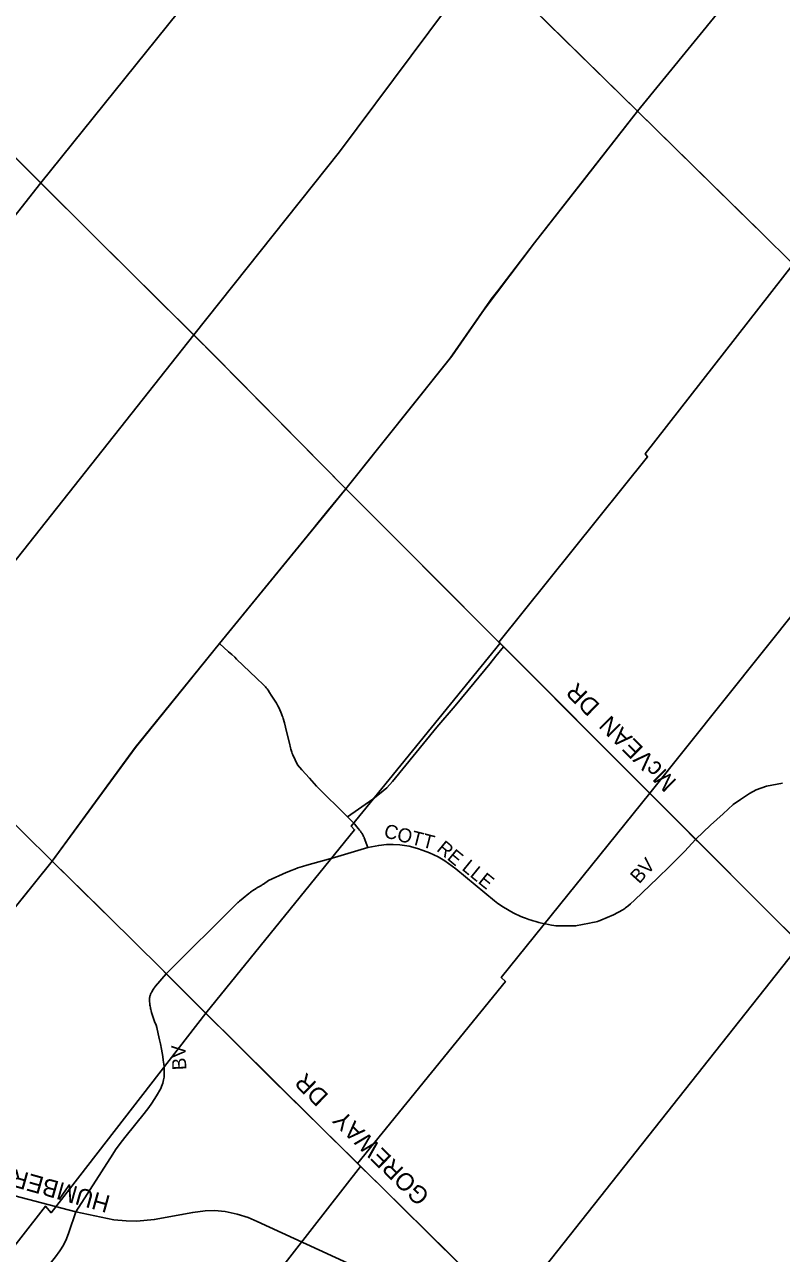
# Model space of a CAD drawing. Extents: x 589463 to 611048, y 4827729 to 4855916.
# Drawn here: x 603652 to 605813, y 4846336 to 4849847 of the extents above; entities that cross this region are included whole.
import ezdxf

# ---------------------------------------------------------------- set-up
doc = ezdxf.new("R2010")
doc.units = 0
for name, color, linetype in [('GIS_LOT_CONCESSION', 7, 'Continuous'), ('GIS_MAJOR_ARTERIAL_STREETS', 7, 'Continuous'), ('GIS_MINOR_ARTERIAL_STREETS', 7, 'Continuous'), ('GIS_TX_MAJOR_ARTERIAL_STREETS', 7, 'Continuous'), ('GIS_TX_MINOR_ARTERIAL_STREETS', 7, 'Continuous')]:
    doc.layers.add(name, color=color, linetype=linetype)

msp = doc.modelspace()

# ---------------------------------------------------------------- linework, layer by layer
at = {"layer": 'GIS_LOT_CONCESSION'}
for points in [[(605822.8, 4851096), (605401.7, 4850568.2), (605392.3, 4850574.7), (604960.9, 4850032.9), (605146.8, 4849850.3), (605402.5, 4849599.3), (605636.7, 4849886.4), (605853, 4850151.5), (605909.2, 4850221.4), (606059.3, 4850405.1), (606263.4, 4850655.1)], [(604089.7, 4850889.6), (603264, 4849825.9), (603698.1, 4849394.3), (604119.2, 4849918.3), (604525, 4850460.9), (604203.6, 4850776.6)], [(606263.4, 4850655.1), (606059.3, 4850405.1), (605909.2, 4850221.4), (605853, 4850151.5), (605636.7, 4849886.4), (605402.5, 4849599.3), (605459.7, 4849543.2), (605731.1, 4849276.7), (605754.5, 4849253.9), (605847.3, 4849162.4), (606263.8, 4849697.8), (606277.4, 4849687.9), (606705.3, 4850209.7), (606689.9, 4850224.7), (606659, 4850255.9), (606480.1, 4850436.4), (606476.6, 4850439.9)], [(604525, 4850460.9), (604119.2, 4849918.3), (603698.1, 4849394.3), (603847.6, 4849245.6), (604134.9, 4848960.3), (604551.1, 4849483.7), (604960.9, 4850032.9)], [(604960.9, 4850032.9), (604551.1, 4849483.7), (604134.9, 4848960.3), (604201.5, 4848893), (604569.5, 4848520.9), (604871.6, 4848899.8), (604964.1, 4849033.1), (605108.4, 4849223), (605402.5, 4849599.3), (605146.8, 4849850.3)], [(603264, 4849825.9), (602415.7, 4848748.2), (602526.1, 4848639.6), (602698.5, 4848470.1), (602852, 4848319.2), (603698.1, 4849394.3)], [(605847.3, 4849162.4), (605754.5, 4849253.9), (605731.1, 4849276.7), (605459.7, 4849543.2), (605402.5, 4849599.3), (605108.4, 4849223), (604964.1, 4849033.1), (604871.6, 4848899.8), (604569.5, 4848520.9), (605006.6, 4848082.5), (605431.3, 4848612.3), (605424.7, 4848620.1)], [(603698.1, 4849394.3), (602852, 4848319.2), (603017.5, 4848156.3), (603288.3, 4847890.9), (604134.9, 4848960.3), (603847.6, 4849245.6)], [(606282.5, 4848733.2), (605961.8, 4849049.5), (605847.3, 4849162.4), (605424.7, 4848620.1), (605431.3, 4848612.3), (605006.6, 4848082.5), (605010.1, 4848079.1), (605020.4, 4848068.7), (605437.3, 4847650.9), (605864.2, 4848185.5), (605852.6, 4848198.5)], [(604134.9, 4848960.3), (603288.3, 4847890.9), (603388.9, 4847792.2), (603563.9, 4847620.5), (603730.6, 4847456.9), (603968.1, 4847781.5), (604208.6, 4848078.6), (604515.5, 4848454.8), (604569.5, 4848520.9), (604201.5, 4848893)], [(606282.5, 4848733.2), (605852.6, 4848198.5), (605864.2, 4848185.5), (605437.3, 4847650.9), (605568.7, 4847519.1), (605769.4, 4847318.6), (605867.7, 4847220.5), (605978.2, 4847358.3), (606296.7, 4847757.9), (606282.2, 4847772.5), (606715.7, 4848304.7), (606537.3, 4848482), (606400.1, 4848617.3), (606305.3, 4848710.7)], [(604569.5, 4848520.9), (604515.5, 4848454.8), (604208.6, 4848078.6), (603968.1, 4847781.5), (603730.6, 4847456.9), (603870.3, 4847319.2), (603892.3, 4847297.5), (604042.1, 4847149.8), (604056.8, 4847135.2), (604169.5, 4847022.9), (604594.2, 4847546.4), (604584.4, 4847556.8), (605010.1, 4848079.1), (605006.6, 4848082.5)], [(605010.1, 4848079.1), (604584.4, 4847556.8), (604594.2, 4847546.4), (604169.5, 4847022.9), (604358.7, 4846834.4), (604603, 4846593.3), (605025.1, 4847112.5), (605013.4, 4847124.3), (605437.3, 4847650.9), (605020.4, 4848068.7)], [(603288.3, 4847890.9), (603012.9, 4847548.2), (602855.2, 4847339.9), (602842, 4847354.5), (602404.9, 4846810.8), (602604.6, 4846612.4), (602838, 4846384.3), (602870.2, 4846399), (602987.9, 4846538.6), (603162, 4846748.9), (603216.5, 4846815), (603271.1, 4846881.1), (603279.7, 4846891.3), (603285.9, 4846898.5), (603317.7, 4846942.3), (603427.7, 4847080.3), (603558.8, 4847243.9), (603730.6, 4847456.9), (603563.9, 4847620.5), (603388.9, 4847792.2)], [(605867.7, 4847220.5), (605769.4, 4847318.6), (605568.7, 4847519.1), (605437.3, 4847650.9), (605013.4, 4847124.3), (605025.1, 4847112.5), (604603, 4846593.3), (604611.4, 4846584.7), (604673.8, 4846523.2), (604926.3, 4846274.4), (605034.2, 4846166.5)], [(603730.6, 4847456.9), (603558.8, 4847243.9), (603427.7, 4847080.3), (603317.7, 4846942.3), (603285.9, 4846898.5), (603279.7, 4846891.3), (603271.1, 4846881.1), (603216.5, 4846815), (603162, 4846748.9), (602987.9, 4846538.6), (602870.2, 4846399), (602838, 4846384.3), (603087.5, 4846129.4), (603268.3, 4845947.5), (603287.8, 4845927.9), (603711.5, 4846471.3), (603727.4, 4846452.4), (604169.5, 4847022.9), (604056.8, 4847135.2), (604042.1, 4847149.8), (603892.3, 4847297.5), (603870.3, 4847319.2)], [(606299.4, 4846791.7), (606026.6, 4847062.6), (605867.7, 4847220.5), (605034.2, 4846166.5), (605271.5, 4845929.3), (605274.5, 4845926.2), (605290.7, 4845909.8), (605462.8, 4845735.7)], [(604169.5, 4847022.9), (603727.4, 4846452.4), (603711.5, 4846471.3), (603287.8, 4845927.9), (603336.6, 4845878.8), (603705.4, 4845516), (603723.9, 4845497.9), (604163.8, 4846060.8), (604183.8, 4846035.5), (604611.4, 4846584.7), (604603, 4846593.3), (604358.7, 4846834.4)], [(604673.8, 4846523.2), (604611.4, 4846584.7), (604183.8, 4846035.5), (604163.8, 4846060.8), (603723.9, 4845497.9), (603943.3, 4845282.8), (604139.6, 4845087), (604156.6, 4845070), (604592.2, 4845629.9), (604614, 4845610.1), (605032.3, 4846151), (605034.2, 4846166.5)]]:
    msp.add_lwpolyline(points, close=True, dxfattribs=at)
at = {"layer": 'GIS_MAJOR_ARTERIAL_STREETS'}
for points in [[(605402.2, 4849599.1), (605146.5, 4849850.2), (604961.9, 4850031.5), (604961.5, 4850031.9), (604907.1, 4850085.2), (604841, 4850150.2)], [(603847.3, 4849245.5), (603697.3, 4849394.7), (603142.9, 4849945.8)], [(605402.2, 4849599.1), (605636.3, 4849886.3)], [(605249.8, 4849404.1), (605402.2, 4849599.1)], [(605754.2, 4849253.8), (605402.2, 4849599.1)], [(605108, 4849222.8), (605249.8, 4849404.1)], [(604569.2, 4848520.8), (604193, 4848902.2), (604134, 4848960.8), (603847.3, 4849245.5)], [(605961.5, 4849049.3), (605872.3, 4849137.3), (605847.2, 4849162.1), (605754.2, 4849253.8)], [(604569.2, 4848520.8), (604867, 4848893.5), (604980.2, 4849056.6), (604984.4, 4849062), (605003.1, 4849086.3), (605108, 4849222.8)], [(604208.2, 4848078.5), (604479.8, 4848411.3), (604486.6, 4848419.6), (604515.2, 4848454.7), (604569.2, 4848520.8)], [(604809.1, 4848280.2), (604569.2, 4848520.8)], [(605020, 4848068.6), (605014.9, 4848073.8), (605006.3, 4848082.4), (604809.1, 4848280.2)], [(603967.8, 4847781.3), (604208.2, 4848078.5)], [(605284.3, 4847803.7), (605047, 4848041.6), (605020, 4848068.6)], [(603730.2, 4847456.8), (603563.6, 4847620.3), (603388.6, 4847792.1)], [(605483.9, 4847603.6), (605432.1, 4847655.5), (605284.3, 4847803.7)], [(603730.2, 4847456.8), (603967.8, 4847781.3)], [(605568.4, 4847518.9), (605569.2, 4847519.8), (605610.9, 4847559.4), (605647, 4847591.7), (605675.3, 4847618.2), (605696.4, 4847633.3), (605722.2, 4847650.3), (605741.7, 4847660.6), (605770.8, 4847671.2), (605816.8, 4847679.6)], [(605568.4, 4847518.9), (605531.6, 4847555.9), (605483.9, 4847603.6)], [(605769.1, 4847318.4), (605580.1, 4847507.2), (605568.4, 4847518.9)], [(603427.4, 4847080.1), (603554.1, 4847238.4), (603558.4, 4847243.8), (603730.2, 4847456.8)], [(604056.4, 4847135.1), (604041.8, 4847149.6), (603892, 4847297.4), (603869.9, 4847319.1), (603730.2, 4847456.8)], [(606026.3, 4847062.5), (605895.3, 4847192.5), (605866.8, 4847220.8), (605769.1, 4847318.4)], [(605290.4, 4845909.7), (605274.2, 4845926.1), (605271.1, 4845929.1), (605034.3, 4846165.9), (604933, 4846267.2), (604926, 4846274.2), (604899.4, 4846300.4), (604823, 4846375.8), (604593.6, 4846602.1), (604358.3, 4846834.2), (604056.4, 4847135.1)], [(603797.6, 4846455), (603524.7, 4846526.2), (603453.4, 4846544.4), (603412.9, 4846559), (603363.4, 4846578.6), (603333.4, 4846596.7), (603305.4, 4846613.5), (603284.5, 4846631.6), (603267.7, 4846644.9), (603161.7, 4846748.7)], [(603797.6, 4846455), (603906.9, 4846431.8), (603941.6, 4846428.7), (603972.4, 4846428.6), (604022.2, 4846432.8), (604100.9, 4846447), (604105.2, 4846447.8), (604132.1, 4846453.4), (604167.2, 4846457.7), (604194.5, 4846459), (604224.7, 4846455.4), (604259.3, 4846447.8), (604289.9, 4846439.1), (604316.1, 4846427.4), (604715.5, 4846243.4)]]:
    msp.add_lwpolyline(points, dxfattribs=at)
at = {"layer": 'GIS_MINOR_ARTERIAL_STREETS'}
for points in [[(604314, 4847979.4), (604257.4, 4848034), (604251.8, 4848039.3), (604243.3, 4848047.2), (604234.6, 4848055), (604208.2, 4848078.5)], [(604314, 4847979.4), (604257.4, 4848034), (604251.8, 4848039.3), (604243.3, 4848047.2), (604234.6, 4848055), (604208.2, 4848078.5)], [(604829.2, 4847839.6), (604882, 4847900.1), (604936.1, 4847965.8), (604980.6, 4848020.1), (604998.1, 4848042), (605020, 4848068.6)], [(604829.2, 4847839.6), (604882, 4847900.1), (604936.1, 4847965.8), (604980.6, 4848020.1), (604998.1, 4848042), (605020, 4848068.6)], [(604431.6, 4847731.5), (604418, 4847760.1), (604416.2, 4847764.1), (604414.9, 4847767.7), (604413.8, 4847770.8), (604412.1, 4847776.4), (604411, 4847780.7), (604407.9, 4847793.4), (604399.1, 4847831.1), (604397, 4847839.5), (604393.7, 4847852), (604390.2, 4847864.5), (604389, 4847868.5), (604387.8, 4847872), (604385.5, 4847878), (604383.7, 4847882.5), (604380.7, 4847889.1), (604377.5, 4847895.7), (604375.1, 4847900.3), (604370.8, 4847908.2), (604367.3, 4847914.1), (604362, 4847922.7), (604356.4, 4847931.2), (604351.2, 4847939), (604347.2, 4847944.8), (604344.1, 4847949), (604341.7, 4847952.1), (604339.8, 4847954.4), (604336.9, 4847957.7), (604333.8, 4847960.8), (604314, 4847979.4)], [(604431.6, 4847731.5), (604418, 4847760.1), (604416.2, 4847764.1), (604414.9, 4847767.7), (604413.8, 4847770.8), (604412.1, 4847776.4), (604411, 4847780.7), (604407.9, 4847793.4), (604399.1, 4847831.1), (604397, 4847839.5), (604393.7, 4847852), (604390.2, 4847864.5), (604389, 4847868.5), (604387.8, 4847872), (604385.5, 4847878), (604383.7, 4847882.5), (604380.7, 4847889.1), (604377.5, 4847895.7), (604375.1, 4847900.3), (604370.8, 4847908.2), (604367.3, 4847914.1), (604362, 4847922.7), (604356.4, 4847931.2), (604351.2, 4847939), (604347.2, 4847944.8), (604344.1, 4847949), (604341.7, 4847952.1), (604339.8, 4847954.4), (604336.9, 4847957.7), (604333.8, 4847960.8), (604314, 4847979.4)], [(604646.1, 4847634.2), (604676, 4847657.4), (604686.3, 4847666.6), (604702.7, 4847684), (604829.2, 4847839.6)], [(604646.1, 4847634.2), (604676, 4847657.4), (604686.3, 4847666.6), (604702.7, 4847684), (604829.2, 4847839.6)], [(604485.8, 4847671.4), (604465.8, 4847693.5), (604443.2, 4847718.1), (604431.6, 4847731.5)], [(604485.8, 4847671.4), (604465.8, 4847693.5), (604443.2, 4847718.1), (604431.6, 4847731.5)], [(604574.4, 4847583.3), (604485.8, 4847671.4)], [(604574.4, 4847583.3), (604485.8, 4847671.4)], [(604574.4, 4847583.3), (604646.1, 4847634.2)], [(604574.4, 4847583.3), (604646.1, 4847634.2)], [(604632.1, 4847496), (604622, 4847523.3), (604621.4, 4847524.8), (604620.2, 4847527.5), (604619, 4847529.9), (604617.9, 4847531.9), (604616.9, 4847533.6), (604615, 4847536.6), (604613.5, 4847538.7), (604611.1, 4847542), (604608.7, 4847545.1), (604605.3, 4847549.5), (604600, 4847555.9), (604594.7, 4847562.3), (604574.4, 4847583.3)], [(604632.1, 4847496), (604622, 4847523.3), (604621.4, 4847524.8), (604620.2, 4847527.5), (604619, 4847529.9), (604617.9, 4847531.9), (604616.9, 4847533.6), (604615, 4847536.6), (604613.5, 4847538.7), (604611.1, 4847542), (604608.7, 4847545.1), (604605.3, 4847549.5), (604600, 4847555.9), (604594.7, 4847562.3), (604574.4, 4847583.3)], [(604883.6, 4847434.4), (604852.3, 4847457.2), (604833, 4847469.3), (604808.7, 4847480.9), (604790.6, 4847487.4), (604774.1, 4847493.3), (604750.4, 4847499.2), (604723.6, 4847503.3), (604704.9, 4847504.5), (604685, 4847503.9), (604663.3, 4847501.7), (604632.1, 4847496)], [(604883.6, 4847434.4), (604852.3, 4847457.2), (604833, 4847469.3), (604808.7, 4847480.9), (604790.6, 4847487.4), (604774.1, 4847493.3), (604750.4, 4847499.2), (604723.6, 4847503.3), (604704.9, 4847504.5), (604685, 4847503.9), (604663.3, 4847501.7), (604632.1, 4847496)], [(605393.4, 4847345.1), (605460.6, 4847409.3), (605494, 4847441.6), (605526.9, 4847474.4), (605537.7, 4847485.6), (605568.4, 4847518.9)], [(605393.4, 4847345.1), (605460.6, 4847409.3), (605494, 4847441.6), (605526.9, 4847474.4), (605537.7, 4847485.6), (605568.4, 4847518.9)], [(604348.5, 4847401.4), (604399.1, 4847424.3), (604406.3, 4847427.4), (604412.7, 4847430), (604423.9, 4847434.2), (604432.5, 4847437.2), (604445.4, 4847441.4), (604458.3, 4847445.3), (604536.5, 4847467.3), (604632.1, 4847496)], [(604348.5, 4847401.4), (604399.1, 4847424.3), (604406.3, 4847427.4), (604412.7, 4847430), (604423.9, 4847434.2), (604432.5, 4847437.2), (604445.4, 4847441.4), (604458.3, 4847445.3), (604536.5, 4847467.3), (604632.1, 4847496)], [(604883.6, 4847434.4), (604994.3, 4847343.1), (604999.1, 4847339.2), (605003.5, 4847336), (605011.4, 4847330.6), (605017.4, 4847326.7), (605026.6, 4847321.1), (605036, 4847315.6), (605040.9, 4847312.8), (605049.6, 4847308.1), (605056.3, 4847304.8), (605061.3, 4847302.4), (605069, 4847299), (605076.7, 4847295.7), (605082.1, 4847293.6), (605091.6, 4847290.2), (605098.7, 4847287.9), (605104.1, 4847286.3), (605112.3, 4847284), (605120.6, 4847281.9), (605136.3, 4847278.1), (605139.8, 4847277.4)], [(604883.6, 4847434.4), (604994.3, 4847343.1), (604999.1, 4847339.2), (605003.5, 4847336), (605011.4, 4847330.6), (605017.4, 4847326.7), (605026.6, 4847321.1), (605036, 4847315.6), (605040.9, 4847312.8), (605049.6, 4847308.1), (605056.3, 4847304.8), (605061.3, 4847302.4), (605069, 4847299), (605076.7, 4847295.7), (605082.1, 4847293.6), (605091.6, 4847290.2), (605098.7, 4847287.9), (605104.1, 4847286.3), (605112.3, 4847284), (605120.6, 4847281.9), (605136.3, 4847278.1), (605139.8, 4847277.4)], [(604056.4, 4847135.1), (604258.7, 4847336.3), (604260.8, 4847338.2), (604262.6, 4847339.9), (604266, 4847342.7), (604276.1, 4847351), (604292.2, 4847364.5), (604294.7, 4847366.5), (604296.8, 4847368.1), (604300.7, 4847370.8), (604303.7, 4847372.8), (604312.7, 4847378.6), (604315.4, 4847380.2), (604324.7, 4847385.7), (604329.3, 4847388.4), (604331.6, 4847389.9), (604333.8, 4847391.4), (604348.5, 4847401.4)], [(604056.4, 4847135.1), (604258.7, 4847336.3), (604260.8, 4847338.2), (604262.6, 4847339.9), (604266, 4847342.7), (604276.1, 4847351), (604292.2, 4847364.5), (604294.7, 4847366.5), (604296.8, 4847368.1), (604300.7, 4847370.8), (604303.7, 4847372.8), (604312.7, 4847378.6), (604315.4, 4847380.2), (604324.7, 4847385.7), (604329.3, 4847388.4), (604331.6, 4847389.9), (604333.8, 4847391.4), (604348.5, 4847401.4)], [(605139.8, 4847277.4), (605148.2, 4847275.6), (605157.1, 4847273.9), (605163.8, 4847272.9), (605168.9, 4847272.3), (605176.5, 4847271.7), (605184.1, 4847271.5), (605225.3, 4847271.8), (605265.5, 4847279.6), (605273.7, 4847281.2), (605279.9, 4847282.6), (605284.5, 4847283.8), (605287.9, 4847284.8), (605293, 4847286.4), (605295.5, 4847287.4), (605297.9, 4847288.3), (605333.5, 4847303.2), (605360.4, 4847318), (605363.3, 4847319.8), (605365.9, 4847321.4), (605368, 4847323), (605371.7, 4847325.9), (605374.4, 4847328.1), (605382.2, 4847335.1), (605393.4, 4847345.1)], [(605139.8, 4847277.4), (605148.2, 4847275.6), (605157.1, 4847273.9), (605163.8, 4847272.9), (605168.9, 4847272.3), (605176.5, 4847271.7), (605184.1, 4847271.5), (605225.3, 4847271.8), (605265.5, 4847279.6), (605273.7, 4847281.2), (605279.9, 4847282.6), (605284.5, 4847283.8), (605287.9, 4847284.8), (605293, 4847286.4), (605295.5, 4847287.4), (605297.9, 4847288.3), (605333.5, 4847303.2), (605360.4, 4847318), (605363.3, 4847319.8), (605365.9, 4847321.4), (605368, 4847323), (605371.7, 4847325.9), (605374.4, 4847328.1), (605382.2, 4847335.1), (605393.4, 4847345.1)], [(603797.6, 4846455), (603903.8, 4846619.6), (603911.6, 4846631.8), (603927.2, 4846653.7), (603941.6, 4846672.2), (603993.7, 4846736.2), (604006.3, 4846752.8), (604015.4, 4846765.7), (604028.5, 4846785.8), (604040.5, 4846807.2), (604043.1, 4846812.6), (604045.1, 4846817.7), (604046.7, 4846822.7), (604047.9, 4846827.3), (604048.8, 4846831.7), (604050, 4846840), (604050.6, 4846847.3), (604050.7, 4846853.8), (604050.6, 4846859.5), (604050, 4846869.4), (604049.2, 4846876.8), (604047.8, 4846887.8), (604046.1, 4846898.7), (604042.6, 4846919.3), (604039.8, 4846934.8), (604037.4, 4846946.5), (604033.5, 4846963.8), (604029, 4846981.1), (604027.1, 4846987.7), (604023.2, 4846999), (604017.2, 4847015.9), (604014.5, 4847024.4), (604013.2, 4847028.7), (604012, 4847033.1), (604011.4, 4847035.8), (604010.9, 4847038.2), (604010.1, 4847042.5), (604009.6, 4847045.7), (604009, 4847050.5), (604008.5, 4847055.3), (604008.4, 4847056.4), (604008.3, 4847057.4), (604008.2, 4847059.1), (604008.2, 4847060.4), (604008.2, 4847061.4), (604008.3, 4847062.8), (604008.4, 4847064.3), (604008.7, 4847066.3), (604009.1, 4847068.1), (604009.4, 4847069.6), (604009.8, 4847071), (604010.5, 4847073.3), (604011.2, 4847075), (604011.7, 4847076.3), (604012.5, 4847078.2), (604013.4, 4847080.1), (604014.7, 4847082.7), (604017.1, 4847087.2), (604019, 4847090.4), (604020.5, 4847092.8), (604021.7, 4847094.5), (604023.5, 4847097.1), (604025.5, 4847099.5), (604056.4, 4847135.1)], [(603797.6, 4846455), (603903.8, 4846619.6), (603911.6, 4846631.8), (603927.2, 4846653.7), (603941.6, 4846672.2), (603993.7, 4846736.2), (604006.3, 4846752.8), (604015.4, 4846765.7), (604028.5, 4846785.8), (604040.5, 4846807.2), (604043.1, 4846812.6), (604045.1, 4846817.7), (604046.7, 4846822.7), (604047.9, 4846827.3), (604048.8, 4846831.7), (604050, 4846840), (604050.6, 4846847.3), (604050.7, 4846853.8), (604050.6, 4846859.5), (604050, 4846869.4), (604049.2, 4846876.8), (604047.8, 4846887.8), (604046.1, 4846898.7), (604042.6, 4846919.3), (604039.8, 4846934.8), (604037.4, 4846946.5), (604033.5, 4846963.8), (604029, 4846981.1), (604027.1, 4846987.7), (604023.2, 4846999), (604017.2, 4847015.9), (604014.5, 4847024.4), (604013.2, 4847028.7), (604012, 4847033.1), (604011.4, 4847035.8), (604010.9, 4847038.2), (604010.1, 4847042.5), (604009.6, 4847045.7), (604009, 4847050.5), (604008.5, 4847055.3), (604008.4, 4847056.4), (604008.3, 4847057.4), (604008.2, 4847059.1), (604008.2, 4847060.4), (604008.2, 4847061.4), (604008.3, 4847062.8), (604008.4, 4847064.3), (604008.7, 4847066.3), (604009.1, 4847068.1), (604009.4, 4847069.6), (604009.8, 4847071), (604010.5, 4847073.3), (604011.2, 4847075), (604011.7, 4847076.3), (604012.5, 4847078.2), (604013.4, 4847080.1), (604014.7, 4847082.7), (604017.1, 4847087.2), (604019, 4847090.4), (604020.5, 4847092.8), (604021.7, 4847094.5), (604023.5, 4847097.1), (604025.5, 4847099.5), (604056.4, 4847135.1)], [(603699.4, 4846273.5), (603718.2, 4846298.7), (603740.1, 4846326.4), (603752.5, 4846343.2), (603762.7, 4846359.5), (603771.4, 4846377.6), (603777.7, 4846395.6), (603797.6, 4846455)], [(603699.4, 4846273.5), (603718.2, 4846298.7), (603740.1, 4846326.4), (603752.5, 4846343.2), (603762.7, 4846359.5), (603771.4, 4846377.6), (603777.7, 4846395.6), (603797.6, 4846455)]]:
    msp.add_lwpolyline(points, dxfattribs=at)

# ---------------------------------------------------------------- texts
at = {"layer": 'GIS_TX_MAJOR_ARTERIAL_STREETS'}
for s, height, rotation, p in [('McVEAN  DR', 50, 135.3221, (605517, 4847685.8)), ('GOREWAY   DR', 49.998, 135.5001, (604811.7, 4846503.9)), ('HUMBERWEST', 50, 164.2764, (603899.7, 4846499.5))]:
    msp.add_text(s, height=height, rotation=rotation, dxfattribs=at).set_placement(p)
at = {"layer": 'GIS_TX_MINOR_ARTERIAL_STREETS'}
for s, rotation, p in [('COTT', 345.7302, (604675.5, 4847525.6)), ('RE', 320.4758, (604826.2, 4847488)), ('BV', 47.6185, (605407.1, 4847390.1)), ('LLE', 320.8827, (604898.2, 4847433.5)), ('BV', 92.5969, (604114, 4846860.4))]:
    msp.add_text(s, height=40, rotation=rotation, dxfattribs=at).set_placement(p)

doc.saveas('drawing.dxf')
